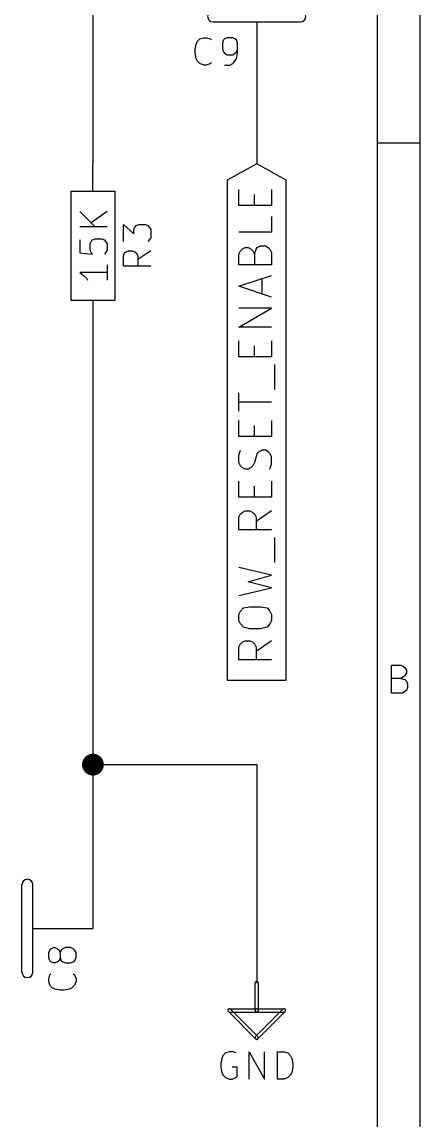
# Model space of a CAD drawing. Extents: x 10 to 287, y -200 to -10.
# Drawn here: x 268.5 to 287, y -105.4 to -54.4 of the extents above; entities that cross this region are included whole.
import ezdxf

# ---------------------------------------------------------------- set-up
doc = ezdxf.new("R2010")
doc.units = 0
doc.header["$MEASUREMENT"] = 0

msp = doc.modelspace()

# ---------------------------------------------------------------- linework, layer by layer
at = {"layer": 'Cyan 2'}
for p, q in [((276.631, -55.2704), (276.758, -55.1434)), ((276.758, -55.1434), (276.936, -55.0926)), ((276.936, -55.0926), (277.063, -55.0926)), ((277.063, -55.0926), (277.241, -55.1434)), ((277.241, -55.1434), (277.292, -55.1942)), ((277.901, -55.1434), (277.851, -55.1942)), ((278.028, -55.0926), (277.901, -55.1434)), ((278.282, -55.0926), (278.028, -55.0926)), ((278.384, -55.1434), (278.282, -55.0926)), ((278.46, -55.1942), (278.384, -55.1434)), ((276.53, -55.626), (276.581, -55.3974)), ((276.53, -55.8038), (276.53, -55.626)), ((276.581, -55.3974), (276.631, -55.2704)), ((277.851, -55.1942), (277.8, -55.3212)), ((277.8, -55.3212), (277.8, -55.626)), ((277.8, -55.626), (277.851, -55.753)), ((278.511, -55.3212), (278.46, -55.1942)), ((278.46, -55.753), (278.511, -55.626)), ((278.511, -55.8038), (278.511, -55.3212)), ((276.581, -56.0578), (276.53, -55.8038)), ((276.631, -56.1594), (276.581, -56.0578)), ((276.758, -56.2864), (276.631, -56.1594)), ((277.851, -55.753), (277.901, -55.8038)), ((277.901, -55.8038), (278.028, -55.88)), ((278.028, -55.88), (278.282, -55.88)), ((278.282, -55.88), (278.384, -55.8038)), ((278.333, -56.2356), (278.46, -56.0578)), ((278.384, -55.8038), (278.46, -55.753)), ((278.46, -56.0578), (278.511, -55.8038)), ((276.936, -56.3626), (276.758, -56.2864)), ((277.063, -56.3626), (276.936, -56.3626)), ((277.241, -56.2864), (277.063, -56.3626)), ((277.292, -56.2356), (277.241, -56.2864)), ((277.901, -56.3626), (278.155, -56.3626)), ((278.155, -56.3626), (278.282, -56.2864)), ((278.282, -56.2864), (278.333, -56.2356)), ((271.17, -63.1698), (271.882, -63.881)), ((272.44, -63.1698), (271.704, -63.7032)), ((273.202, -64.5668), (273.202, -63.7794)), ((273.202, -63.7794), (273.685, -64.2112)), ((273.736, -63.9064), (273.787, -63.8302)), ((273.787, -63.8302), (273.914, -63.7794)), ((273.914, -63.7794), (274.218, -63.7794)), ((274.218, -63.7794), (274.345, -63.8302)), ((274.345, -63.8302), (274.396, -63.9064)), ((272.44, -63.881), (271.17, -63.881)), ((273.685, -64.008), (273.736, -63.9064)), ((273.685, -64.2112), (273.685, -64.008)), ((274.396, -63.9064), (274.472, -64.008)), ((274.472, -64.008), (274.472, -64.389)), ((271.17, -64.4906), (271.17, -65.1002)), ((271.653, -64.6684), (271.704, -64.5668)), ((271.653, -64.9732), (271.653, -64.6684)), ((271.704, -64.5668), (271.755, -64.4906)), ((271.755, -64.4906), (271.882, -64.4398)), ((271.882, -64.4398), (272.186, -64.4398)), ((272.186, -64.4398), (272.313, -64.4906)), ((272.313, -64.4906), (272.364, -64.5668)), ((272.364, -64.5668), (272.44, -64.6684)), ((272.44, -64.6684), (272.44, -64.9732)), ((274.396, -64.4906), (274.345, -64.5668)), ((274.472, -64.389), (274.396, -64.4906)), ((271.17, -65.1002), (271.755, -65.151)), ((271.704, -65.1002), (271.653, -64.9732)), ((271.755, -65.151), (271.704, -65.1002)), ((272.364, -65.1002), (272.313, -65.151)), ((272.44, -64.9732), (272.364, -65.1002)), ((273.202, -65.2272), (273.253, -65.1002)), ((273.202, -65.7098), (273.202, -65.2272)), ((273.253, -65.1002), (273.304, -65.0494)), ((273.304, -65.0494), (273.431, -64.9986)), ((273.431, -64.9986), (273.609, -64.9986)), ((273.609, -64.9986), (273.736, -65.0494)), ((273.736, -65.0494), (273.787, -65.1002)), ((273.787, -65.1002), (273.863, -65.2272)), ((274.472, -64.9986), (273.863, -65.405)), ((273.863, -65.2272), (273.863, -65.7098)), ((272.44, -65.659), (272.44, -66.3702)), ((274.472, -65.7098), (273.202, -65.7098)), ((272.44, -66.0146), (271.17, -66.0146)), ((271.17, -66.0146), (271.348, -66.1416)), ((271.348, -66.1416), (271.475, -66.2686)), ((271.475, -66.2686), (271.526, -66.3702)), ((269.723, -97.6376), (269.773, -97.536)), ((269.773, -97.536), (269.824, -97.4598)), ((269.824, -97.4598), (269.951, -97.409)), ((269.951, -97.409), (270.027, -97.409)), ((270.027, -97.409), (270.129, -97.4598)), ((270.129, -97.4598), (270.205, -97.536)), ((270.205, -97.536), (270.256, -97.6376)), ((270.307, -97.536), (270.256, -97.6376)), ((270.383, -97.4598), (270.307, -97.536)), ((270.51, -97.409), (270.383, -97.4598)), ((270.739, -97.409), (270.51, -97.409)), ((270.866, -97.4598), (270.739, -97.409)), ((270.916, -97.536), (270.866, -97.4598)), ((270.993, -97.6376), (270.916, -97.536)), ((269.723, -97.8916), (269.723, -97.6376)), ((269.773, -98.0186), (269.723, -97.8916)), ((269.824, -98.0694), (269.773, -98.0186)), ((270.205, -98.0186), (270.129, -98.0694)), ((270.256, -97.8916), (270.205, -98.0186)), ((270.256, -97.6376), (270.256, -97.8916)), ((270.256, -97.8916), (270.307, -98.0186)), ((270.307, -98.0186), (270.383, -98.0694)), ((270.866, -98.0694), (270.916, -98.0186)), ((270.916, -98.0186), (270.993, -97.8916)), ((270.993, -97.8916), (270.993, -97.6376)), ((269.951, -98.1202), (269.824, -98.0694)), ((270.027, -98.1202), (269.951, -98.1202)), ((270.129, -98.0694), (270.027, -98.1202)), ((270.383, -98.0694), (270.51, -98.1202)), ((270.51, -98.1202), (270.739, -98.1202)), ((270.739, -98.1202), (270.866, -98.0694)), ((269.723, -98.8568), (269.773, -98.679)), ((269.723, -98.9838), (269.723, -98.8568)), ((269.773, -99.1616), (269.723, -98.9838)), ((269.773, -98.679), (269.824, -98.6282)), ((270.866, -98.6282), (270.916, -98.679)), ((270.916, -98.679), (270.993, -98.8568)), ((270.993, -98.9838), (270.916, -99.1616)), ((270.993, -98.8568), (270.993, -98.9838)), ((269.9, -99.2886), (269.773, -99.1616)), ((270.027, -99.3394), (269.9, -99.2886)), ((270.256, -99.3902), (270.027, -99.3394)), ((270.434, -99.3902), (270.256, -99.3902)), ((270.688, -99.3394), (270.434, -99.3902)), ((270.789, -99.2886), (270.688, -99.3394)), ((270.916, -99.1616), (270.789, -99.2886)), ((277.774, -102.565), (277.724, -102.794)), ((277.825, -102.438), (277.774, -102.565)), ((277.952, -102.311), (277.825, -102.438)), ((278.13, -102.26), (277.952, -102.311)), ((278.308, -102.26), (278.13, -102.26)), ((278.435, -102.311), (278.308, -102.26)), ((279.044, -103.53), (279.044, -102.26)), ((279.044, -102.26), (279.756, -103.53)), ((279.756, -103.53), (279.756, -102.26)), ((280.365, -103.53), (280.365, -102.26)), ((280.365, -102.26), (280.67, -102.26)), ((280.67, -102.26), (280.848, -102.311)), ((280.848, -102.311), (280.975, -102.438)), ((280.975, -102.438), (281.026, -102.565)), ((281.026, -102.565), (281.076, -102.794)), ((277.724, -102.794), (277.724, -102.972)), ((277.724, -102.972), (277.774, -103.226)), ((278.486, -102.972), (278.257, -102.972)), ((278.486, -103.403), (278.486, -102.972)), ((281.076, -102.972), (281.026, -103.226)), ((281.076, -102.794), (281.076, -102.972)), ((277.774, -103.226), (277.825, -103.327)), ((277.825, -103.327), (277.952, -103.454)), ((277.952, -103.454), (278.13, -103.53)), ((278.13, -103.53), (278.257, -103.53)), ((278.257, -103.53), (278.435, -103.454)), ((278.435, -103.454), (278.486, -103.403)), ((280.67, -103.53), (280.365, -103.53)), ((280.848, -103.454), (280.67, -103.53)), ((280.975, -103.327), (280.848, -103.454)), ((281.026, -103.226), (280.975, -103.327))]:
    msp.add_line(p, q, dxfattribs=at)
at = {"layer": 'Green 2'}
for p, q in [((271.78, -27.94), (271.78, -60.96)), ((279.4, -57.15), (279.4, -60.96)), ((271.78, -68.58), (271.78, -96.52)), ((271.78, -88.9), (279.4, -88.9)), ((279.4, -88.9), (279.4, -99.06))]:
    msp.add_line(p, q, dxfattribs=at)
at = {"layer": 'Green 2', "const_width": 0.508}
msp.add_lwpolyline([(271.526, -88.9, 1), (272.034, -88.9, 1)], format="xyb", close=True, dxfattribs=at)
at = {"layer": 'Red 2'}
for p, q in [((286.995, -200), (286.995, -10.0076)), ((285.013, -198.018), (285.013, -11.9888)), ((277.368, -54.356), (281.432, -54.356)), ((279.4, -54.356), (279.4, -57.15)), ((286.995, -59.9948), (285.013, -59.9948)), ((271.78, -62.23), (271.78, -60.96)), ((279.4, -60.96), (278.028, -61.722)), ((280.772, -61.722), (279.4, -60.96)), ((278.028, -61.722), (278.028, -84.963)), ((280.772, -84.963), (280.772, -61.722)), ((270.764, -67.31), (270.764, -62.23)), ((270.764, -62.23), (272.796, -62.23)), ((272.796, -62.23), (272.796, -67.31)), ((278.562, -62.8904), (278.562, -62.1538)), ((280.086, -62.1538), (280.086, -62.8904)), ((279.298, -62.8904), (279.298, -62.3824)), ((280.086, -62.8904), (278.562, -62.8904)), ((280.086, -63.3984), (280.086, -64.135)), ((280.086, -64.135), (278.562, -64.135)), ((278.714, -64.9224), (278.867, -64.8462)), ((278.867, -64.8462), (278.994, -64.8462)), ((278.994, -64.8462), (279.146, -64.9224)), ((279.375, -64.9224), (279.425, -64.8462)), ((279.425, -64.8462), (279.578, -64.77)), ((279.578, -64.77), (279.806, -64.77)), ((279.806, -64.77), (279.933, -64.8462)), ((279.933, -64.8462), (280.01, -64.9224)), ((278.562, -65.151), (278.638, -64.9986)), ((278.562, -65.659), (278.562, -65.151)), ((278.638, -64.9986), (278.714, -64.9224)), ((279.146, -64.9224), (279.222, -64.9986)), ((279.222, -64.9986), (279.298, -65.151)), ((279.298, -65.151), (279.375, -64.9224)), ((279.298, -65.151), (279.298, -65.659)), ((280.01, -64.9224), (280.086, -65.0748)), ((280.086, -65.0748), (280.086, -65.659)), ((280.086, -65.659), (278.562, -65.659)), ((278.562, -66.6496), (280.086, -66.1416)), ((279.654, -67.0306), (279.654, -66.294)), ((280.086, -67.1576), (278.562, -66.6496)), ((272.796, -67.31), (270.764, -67.31)), ((271.78, -67.31), (271.78, -68.58)), ((278.562, -68.5546), (280.086, -67.6656)), ((280.086, -67.6656), (278.562, -67.6656)), ((280.086, -68.5546), (278.562, -68.5546)), ((278.562, -69.9262), (278.562, -69.1896)), ((279.298, -69.9262), (279.298, -69.4182)), ((280.086, -69.1896), (280.086, -69.9262)), ((280.086, -69.9262), (278.562, -69.9262)), ((280.238, -71.4502), (280.238, -70.2818)), ((278.562, -72.4662), (278.562, -71.6026)), ((280.086, -72.0344), (278.562, -72.0344)), ((278.562, -73.6346), (278.562, -72.898)), ((280.086, -72.898), (280.086, -73.6346)), ((279.298, -73.6346), (279.298, -73.1266)), ((280.086, -73.6346), (278.562, -73.6346)), ((278.562, -74.4982), (278.638, -74.2696)), ((278.562, -74.8538), (278.562, -74.4982)), ((279.425, -74.422), (279.375, -74.5744)), ((279.502, -74.3458), (279.425, -74.422)), ((279.654, -74.2696), (279.502, -74.3458)), ((279.806, -74.2696), (279.654, -74.2696)), ((279.933, -74.3458), (279.806, -74.2696)), ((280.01, -74.422), (279.933, -74.3458)), ((280.086, -74.5744), (280.01, -74.422)), ((278.638, -75.0062), (278.562, -74.8538)), ((278.714, -75.0824), (278.638, -75.0062)), ((279.222, -75.0062), (279.146, -75.0824)), ((279.298, -74.8538), (279.222, -75.0062)), ((279.375, -74.5744), (279.298, -74.8538)), ((280.01, -75.1586), (280.086, -74.93)), ((280.086, -74.93), (280.086, -74.5744)), ((278.867, -75.1586), (278.714, -75.0824)), ((278.994, -75.1586), (278.867, -75.1586)), ((279.146, -75.0824), (278.994, -75.1586)), ((278.562, -76.454), (278.562, -75.7174)), ((279.298, -76.454), (279.298, -75.946)), ((280.086, -75.7174), (280.086, -76.454)), ((280.086, -76.454), (278.562, -76.454)), ((278.714, -77.1652), (278.867, -77.089)), ((278.867, -77.089), (279.07, -77.089)), ((279.07, -77.089), (279.222, -77.1652)), ((280.086, -77.089), (279.375, -77.597)), ((278.562, -77.3938), (278.638, -77.2414)), ((278.562, -77.978), (278.562, -77.3938)), ((278.638, -77.2414), (278.714, -77.1652)), ((279.222, -77.1652), (279.298, -77.2414)), ((279.298, -77.2414), (279.375, -77.3938)), ((279.375, -77.3938), (279.375, -77.978)), ((280.086, -77.978), (278.562, -77.978)), ((280.238, -79.502), (280.238, -78.3336)), ((280.086, -80.0862), (278.562, -79.7306)), ((278.994, -80.391), (280.086, -80.0862)), ((278.562, -81.026), (280.086, -80.6704)), ((280.086, -80.6704), (278.994, -80.391)), ((278.638, -81.7626), (278.79, -81.6102)), ((278.79, -81.6102), (279.07, -81.5594)), ((279.07, -81.5594), (279.578, -81.5594)), ((279.578, -81.5594), (279.883, -81.6102)), ((279.883, -81.6102), (280.01, -81.7626)), ((278.562, -81.915), (278.638, -81.7626)), ((278.562, -82.1944), (278.562, -81.915)), ((278.638, -82.3468), (278.562, -82.1944)), ((280.01, -81.7626), (280.086, -81.915)), ((280.086, -82.1944), (280.01, -82.3468)), ((280.086, -81.915), (280.086, -82.1944)), ((278.79, -82.4992), (278.638, -82.3468)), ((279.07, -82.5754), (278.79, -82.4992)), ((279.578, -82.5754), (279.07, -82.5754)), ((279.883, -82.4992), (279.578, -82.5754)), ((280.01, -82.3468), (279.883, -82.4992)), ((278.638, -83.2866), (278.714, -83.2104)), ((278.714, -83.2104), (278.867, -83.1342)), ((278.867, -83.1342), (279.07, -83.1342)), ((279.07, -83.1342), (279.222, -83.2104)), ((279.222, -83.2104), (279.298, -83.2866)), ((280.086, -83.1342), (279.375, -83.6422)), ((278.562, -83.439), (278.638, -83.2866)), ((278.562, -84.0232), (278.562, -83.439)), ((279.298, -83.2866), (279.375, -83.439)), ((279.375, -83.439), (279.375, -84.0232)), ((280.086, -84.0232), (278.562, -84.0232)), ((285.674, -85.5726), (285.674, -84.2772)), ((285.674, -84.2772), (286.106, -84.2772)), ((286.106, -84.2772), (286.233, -84.328)), ((286.233, -84.328), (286.283, -84.3788)), ((286.283, -84.7598), (286.233, -84.8106)), ((286.283, -84.3788), (286.36, -84.5058)), ((286.36, -84.6328), (286.283, -84.7598)), ((286.36, -84.5058), (286.36, -84.6328)), ((278.028, -84.963), (279.4, -84.963)), ((279.4, -84.963), (280.772, -84.963)), ((286.106, -84.8868), (285.674, -84.8868)), ((286.233, -84.8106), (286.106, -84.8868)), ((286.106, -84.8868), (286.283, -84.9376)), ((286.283, -84.9376), (286.36, -85.0138)), ((286.36, -85.0138), (286.41, -85.1408)), ((286.41, -85.1408), (286.41, -85.3186)), ((286.182, -85.5726), (285.674, -85.5726)), ((286.283, -85.4964), (286.182, -85.5726)), ((286.36, -85.4456), (286.283, -85.4964)), ((286.41, -85.3186), (286.36, -85.4456)), ((268.478, -98.552), (268.478, -94.488)), ((268.986, -98.552), (268.986, -94.488)), ((268.986, -96.52), (271.78, -96.52)), ((279.324, -100.33), (279.324, -99.06)), ((279.476, -100.33), (279.476, -99.06)), ((279.349, -101.651), (278.079, -100.381)), ((278.13, -100.254), (279.4, -100.254)), ((278.13, -100.406), (279.4, -100.406)), ((279.451, -101.549), (278.181, -100.279)), ((280.619, -100.279), (279.349, -101.549)), ((279.4, -100.254), (280.67, -100.254)), ((279.4, -100.406), (280.67, -100.406)), ((280.721, -100.381), (279.451, -101.651))]:
    msp.add_line(p, q, dxfattribs=at)
for centre, radius, start, end in [((277.368, -54.102), 0.254, 90, 270), ((281.432, -54.102), 0.254, 270, 450), ((268.732, -94.488), 0.254, 360, 540), ((268.732, -98.552), 0.254, 180, 360), ((279.4, -99.06), 0.0762, 360, 540), ((278.13, -100.33), 0.0762, 405, 585), ((278.13, -100.33), 0.0762, 90, 270), ((279.4, -100.33), 0.0762, 90, 270), ((279.4, -100.33), 0.0762, 180, 360), ((279.4, -100.33), 0.0762, 270, 450), ((280.67, -100.33), 0.0762, 315, 495), ((280.67, -100.33), 0.0762, 270, 450), ((279.4, -101.6), 0.0762, 495, 675), ((279.4, -101.6), 0.0762, 225, 405)]:
    msp.add_arc(centre, radius, start, end, dxfattribs=at)

doc.saveas('drawing.dxf')
